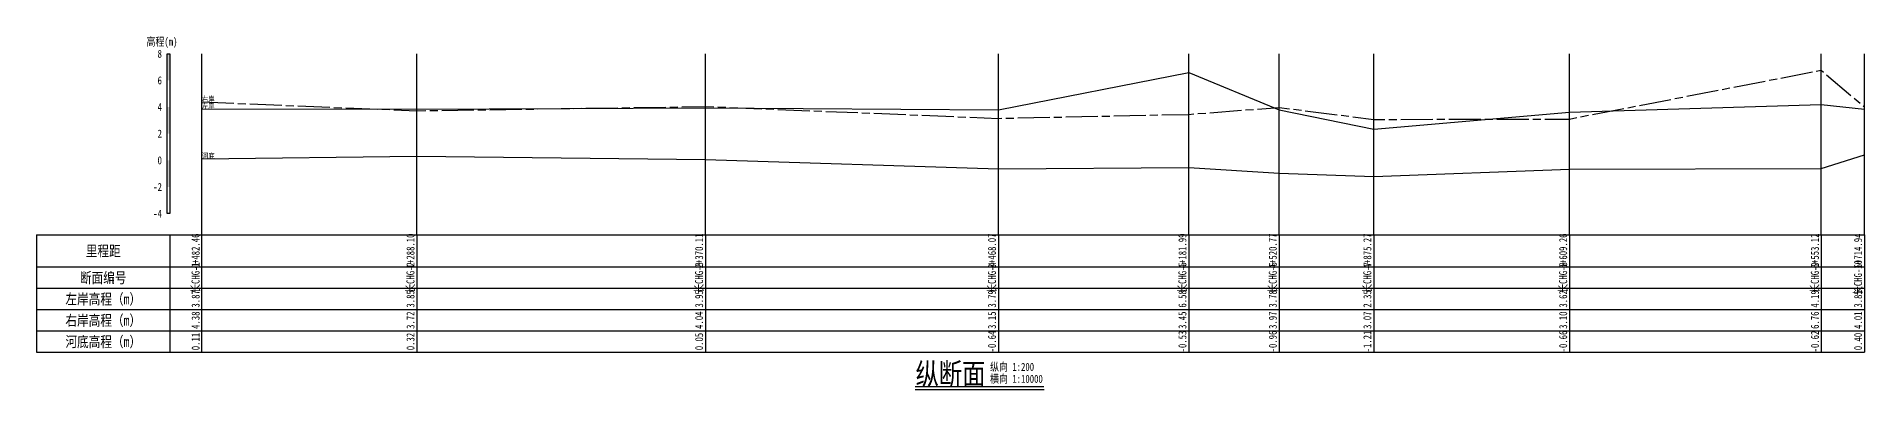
# Model space of a CAD drawing. Extents: x 529382 to 534251, y 3419587 to 3423811.
# Drawn here: x 533428 to 534114, y 3420355 to 3420487 of the extents above; entities that cross this region are included whole.
import ezdxf
from ezdxf.enums import TextEntityAlignment as Align

# ---------------------------------------------------------------- set-up
doc = ezdxf.new("R2010")
doc.units = 0
doc.header["$LTSCALE"] = 0.5
doc.linetypes.add('ACAD_ISO08W100', pattern=[36, 24, -3, 6, -3])
for name, color, linetype, lineweight in [('00右岸断面线', 5, 'ACAD_ISO08W100', 30), ('00左岸断面线', 6, 'CONTINUOUS', 30), ('00河底高程', 2, 'CONTINUOUS', 30)]:
    doc.layers.add(name, color=color, linetype=linetype, lineweight=lineweight)
for name, color, linetype in [('tab', 9, 'CONTINUOUS'), ('zh', 9, 'CONTINUOUS'), ('纵断面曲线名称', 7, 'CONTINUOUS'), ('高程标尺', 3, 'CONTINUOUS')]:
    doc.layers.add(name, color=color, linetype=linetype)
doc.styles.add('HZ', font='fangsong_GB2312.ttf', dxfattribs={"width": 0.8})

msp = doc.modelspace()

# ---------------------------------------------------------------- linework, layer by layer
at = {"layer": '00右岸断面线', "flags": 128}
msp.add_lwpolyline([(533490.5, 3420462.81), (533571.06, 3420459.51), (533679.26, 3420461.11), (533789.06, 3420456.66), (533860.45, 3420458.16), (533894.33, 3420460.76), (533929.78, 3420456.26), (534003.18, 3420456.41), (534097.56, 3420474.71), (534113.74, 3420460.96)], dxfattribs=at)
at = {"layer": '00左岸断面线', "flags": 128}
msp.add_lwpolyline([(533490.5, 3420460.26), (533571.06, 3420460.16), (533679.26, 3420460.66), (533789.06, 3420459.86), (533860.45, 3420473.81), (533894.33, 3420459.81), (533929.78, 3420452.66), (534003.18, 3420459.01), (534097.56, 3420461.86), (534113.74, 3420460.16)], dxfattribs=at)
at = {"layer": '00河底高程', "flags": 128}
msp.add_lwpolyline([(533490.5, 3420441.46), (533571.06, 3420442.51), (533679.26, 3420441.16), (533789.06, 3420437.71), (533860.45, 3420438.26), (533894.33, 3420436.11), (533929.78, 3420434.86), (534003.18, 3420437.61), (534097.56, 3420437.81), (534113.74, 3420442.91)], dxfattribs=at)
at = {"layer": 'tab'}
for p, q in [((533428.5, 3420412.91), (534113.74, 3420412.91)), ((533428.5, 3420412.91), (533428.5, 3420368.91)), ((533478.5, 3420412.91), (533478.5, 3420368.91)), ((533490.5, 3420368.91), (533490.5, 3420412.91)), ((533571.06, 3420412.91), (533571.06, 3420368.91)), ((533679.26, 3420412.91), (533679.26, 3420368.91)), ((533789.06, 3420412.91), (533789.06, 3420368.91)), ((533860.45, 3420412.91), (533860.45, 3420368.91)), ((533894.33, 3420412.91), (533894.33, 3420368.91)), ((533929.78, 3420412.91), (533929.78, 3420368.91)), ((534003.18, 3420412.91), (534003.18, 3420368.91)), ((534097.56, 3420412.91), (534097.56, 3420368.91)), ((534113.74, 3420412.91), (534113.74, 3420368.91)), ((533428.5, 3420400.91), (534113.74, 3420400.91)), ((533428.5, 3420392.91), (534113.74, 3420392.91)), ((533428.5, 3420384.91), (534113.74, 3420384.91)), ((533428.5, 3420376.91), (534113.74, 3420376.91)), ((533428.5, 3420368.91), (534113.74, 3420368.91))]:
    msp.add_line(p, q, dxfattribs=at)
at = {"layer": 'tab', "color": 9, "const_width": 0.5, "flags": 128}
msp.add_lwpolyline([(533757.84, 3420355.91), (533806.2, 3420355.91)], dxfattribs=at)
at = {"layer": 'tab', "color": 9, "flags": 128}
msp.add_lwpolyline([(533757.84, 3420354.91), (533806.2, 3420354.91)], dxfattribs=at)
at = {"layer": 'zh', "color": 6}
for p, q in [((533490.5, 3420412.91), (533490.5, 3420480.91)), ((533571.06, 3420412.91), (533571.06, 3420480.91)), ((533679.26, 3420412.91), (533679.26, 3420480.91)), ((533789.06, 3420412.91), (533789.06, 3420480.91)), ((533860.45, 3420412.91), (533860.45, 3420480.91)), ((533894.33, 3420412.91), (533894.33, 3420480.91)), ((533929.78, 3420412.91), (533929.78, 3420480.91)), ((534003.18, 3420412.91), (534003.18, 3420480.91)), ((534097.56, 3420412.91), (534097.56, 3420480.91)), ((534113.74, 3420412.91), (534113.74, 3420480.91))]:
    msp.add_line(p, q, dxfattribs=at)
at = {"layer": '高程标尺', "flags": 128}
msp.add_lwpolyline([(533477.5, 3420420.91), (533477.5, 3420480.91), (533478.5, 3420480.91), (533478.5, 3420420.91)], close=True, dxfattribs=at)
at = {"layer": '高程标尺'}
for points in [[(533477.5, 3420470.91), (533478.5, 3420470.91), (533477.5, 3420480.91), (533478.5, 3420480.91)], [(533477.5, 3420450.91), (533478.5, 3420450.91), (533477.5, 3420460.91), (533478.5, 3420460.91)], [(533477.5, 3420430.91), (533478.5, 3420430.91), (533477.5, 3420440.91), (533478.5, 3420440.91)]]:
    msp.add_solid(points, dxfattribs=at)

# ---------------------------------------------------------------- texts
at = {"layer": 'tab', "color": 3, "style": 'HZ', "width": 0.8}
for s, height, p in [('里程距', 3.999, (533453.5, 3420406.91)), ('断面编号', 3.999, (533453.5, 3420396.91)), ('左岸高程（m）', 3.999, (533453.5, 3420388.91)), ('右岸高程（m）', 3.999, (533453.5, 3420380.91)), ('河底高程（m）', 3.999, (533453.5, 3420372.91)), ('纵断面', 8, (533771.12, 3420360.91))]:
    msp.add_text(s, height=height, dxfattribs=at).set_placement(p, align=Align.MIDDLE)
for s, p in [('0+482.46', (533490.5, 3420406.91)), ('1+288.10', (533571.06, 3420406.91)), ('2+370.11', (533679.26, 3420406.91)), ('3+468.07', (533789.06, 3420406.91)), ('4+181.99', (533860.45, 3420406.91)), ('4+520.77', (533894.33, 3420406.91)), ('4+875.27', (533929.78, 3420406.91)), ('5+609.26', (534003.18, 3420406.91)), ('6+553.12', (534097.56, 3420406.91)), ('6+714.94', (534113.74, 3420406.91)), ('长CHG-1', (533490.5, 3420396.91)), ('长CHG-2', (533571.06, 3420396.91)), ('长CHG-3', (533679.26, 3420396.91)), ('长CHG-4', (533789.06, 3420396.91)), ('长CHG-5', (533860.45, 3420396.91)), ('长CHG-6', (533894.33, 3420396.91)), ('长CHG-7', (533929.78, 3420396.91)), ('长CHG-8', (534003.18, 3420396.91)), ('长CHG-9', (534097.56, 3420396.91)), ('长CHG-10', (534113.74, 3420396.91)), ('3.87', (533490.5, 3420388.91)), ('3.85', (533571.06, 3420388.91)), ('3.95', (533679.26, 3420388.91)), ('3.79', (533789.06, 3420388.91)), ('6.58', (533860.45, 3420388.91)), ('3.78', (533894.33, 3420388.91)), ('2.35', (533929.78, 3420388.91)), ('3.62', (534003.18, 3420388.91)), ('4.19', (534097.56, 3420388.91)), ('3.85', (534113.74, 3420388.91)), ('4.38', (533490.5, 3420380.91)), ('3.72', (533571.06, 3420380.91)), ('4.04', (533679.26, 3420380.91)), ('3.15', (533789.06, 3420380.91)), ('3.45', (533860.45, 3420380.91)), ('3.97', (533894.33, 3420380.91)), ('3.07', (533929.78, 3420380.91)), ('3.10', (534003.18, 3420380.91)), ('6.76', (534097.56, 3420380.91)), ('4.01', (534113.74, 3420380.91)), ('0.11', (533490.5, 3420372.91)), ('0.32', (533571.06, 3420372.91)), ('0.05', (533679.26, 3420372.91)), ('-0.64', (533789.06, 3420372.91)), ('-0.53', (533860.45, 3420372.91)), ('-0.96', (533894.33, 3420372.91)), ('-1.21', (533929.78, 3420372.91)), ('-0.66', (534003.18, 3420372.91)), ('-0.62', (534097.56, 3420372.91)), ('0.40', (534113.74, 3420372.91))]:
    msp.add_text(s, height=3, rotation=90, dxfattribs=at).set_placement(p, align=Align.BOTTOM_CENTER)
for s, p in [('横向 1:10000', (533785.94, 3420357.41)), ('纵向 1:200', (533785.94, 3420361.91))]:
    msp.add_text(s, height=3, dxfattribs=at).set_placement(p)
at = {"layer": '纵断面曲线名称', "color": 3, "style": 'HZ', "width": 0.8}
msp.add_text('右岸', height=2.1, dxfattribs=at).set_placement((533490.5, 3420462.81))
at = {"layer": '纵断面曲线名称', "color": 2, "style": 'HZ', "width": 0.8}
msp.add_text('左岸', height=2.1, dxfattribs=at).set_placement((533490.5, 3420460.26))
at = {"layer": '纵断面曲线名称', "color": 4, "style": 'HZ', "width": 0.8}
msp.add_text('河底', height=2.1, dxfattribs=at).set_placement((533490.5, 3420441.46))
at = {"layer": '高程标尺', "style": 'HZ', "width": 0.8}
msp.add_text('高程(m)', height=3, dxfattribs=at).set_placement((533475.5, 3420483.91), align=Align.CENTER)
for s, p in [('8', (533475.5, 3420480.91)), ('6', (533475.5, 3420470.91)), ('4', (533475.5, 3420460.91)), ('2', (533475.5, 3420450.91)), ('0', (533475.5, 3420440.91)), ('-2', (533475.5, 3420430.91)), ('-4', (533475.5, 3420420.91))]:
    msp.add_text(s, height=3, dxfattribs=at).set_placement(p, align=Align.MIDDLE_RIGHT)

doc.saveas('drawing.dxf')
